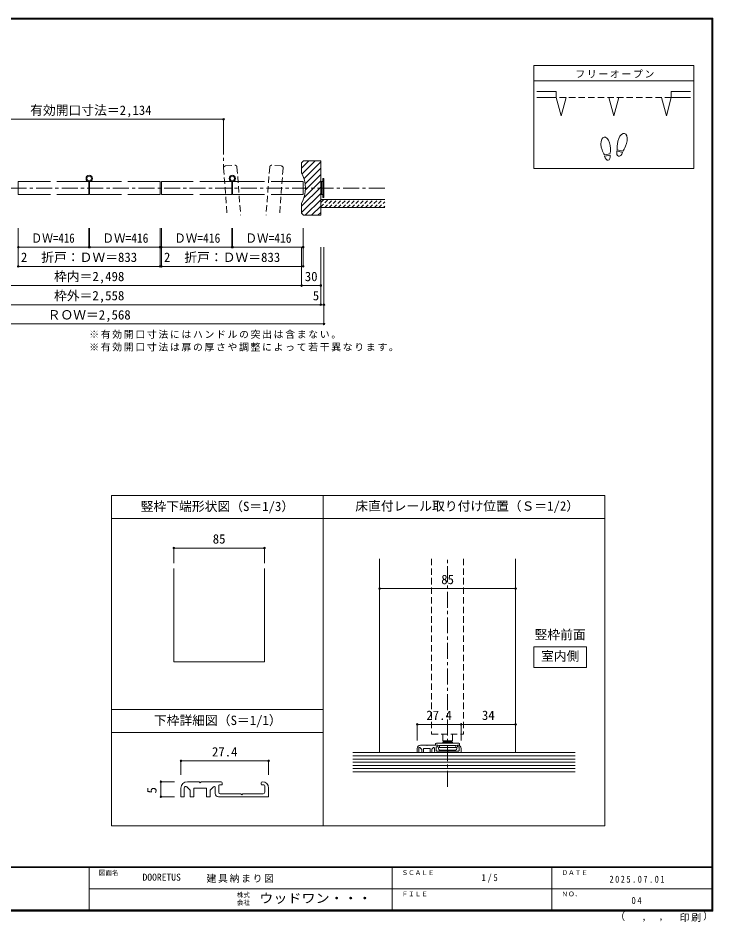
# Model space of a CAD drawing. Units: millimetres, scale not verified, with parts at other scales. Extents: x -973 to 977, y -718 to 696.
# Drawn here: x -110 to 977, y -718 to 696 of the extents above; entities that cross this region are included whole.
import ezdxf
from ezdxf.enums import TextEntityAlignment as Align

# ---------------------------------------------------------------- set-up
doc = ezdxf.new("R2010")
doc.units = ezdxf.units.MM
doc.header["$LTSCALE"] = 5
doc.header["$PDMODE"] = 32
doc.header["$PDSIZE"] = 2.5
for name, pattern in [('CHAIN1', [8, 5, -1, 1, -1]), ('DASHED1', [1.8, 1.2, -0.6]), ('DASHED2', [3, 2, -1])]:
    doc.linetypes.add(name, pattern=pattern)
for name, color, linetype, lineweight in [('0-0_補助線', 7, 'Continuous', 9), ('0-1_通り芯', 4, 'CHAIN1', 9), ('0-3_仕上げ', 2, 'Continuous', 9), ('0-4_枠', 7, 'Continuous', 9), ('0-6_扉', 6, 'Continuous', 9), ('0-7_金物', 7, 'Continuous', 9), ('0-A_文字', 7, 'Continuous', 9), ('0-B_寸法', 7, 'Continuous', 9), ('0-C_ハッチ', 4, 'DASHED1', 9), ('1-1_通り芯', 4, 'CHAIN1', 9), ('1-3_仕上げ', 7, 'Continuous', 9), ('1-4_枠', 7, 'Continuous', 9), ('1-6_扉', 7, 'DASHED2', 9), ('1-A_文字', 7, 'Continuous', 9), ('1-B_寸法', 7, 'Continuous', 9), ('F-1_枠', 6, 'Continuous', 9)]:
    doc.layers.add(name, color=color, linetype=linetype, lineweight=lineweight)
doc.layers.add('F-0_補助線', color=7, linetype='Continuous')
doc.layers.add('F-A_文字', color=7, linetype='Continuous')
doc.styles.add('ＭＳ ゴシック', font='')
doc.styles.get('ＭＳ ゴシック').set_extended_font_data('MS Gothic')

msp = doc.modelspace()

# ---------------------------------------------------------------- linework, layer by layer
at = {"layer": '0-0_補助線', "color": 3}
for p, q in [((696.639, 621.667), (696.639, 460.667)), ((946.639, 621.667), (696.639, 621.667)), ((946.639, 621.667), (946.639, 460.667)), ((946.639, 597.667), (696.639, 597.667)), ((815.664, 483.378), (807.018, 481.853)), ((816.029, 481.31), (807.383, 479.785)), ((835.132, 485.706), (826.651, 487.978)), ((835.675, 487.735), (827.195, 490.007)), ((946.639, 460.667), (696.639, 460.667)), ((36.653, -50.984), (367.598, -50.984)), ((36.653, -50.984), (36.653, -567.5)), ((36.653, -86.984), (367.598, -86.984)), ((275.595, -165.261), (275.595, -311.143)), ((36.653, -385.648), (367.598, -385.648)), ((36.653, -421.648), (367.598, -421.648))]:
    msp.add_line(p, q, dxfattribs=at)
at = {"layer": '0-0_補助線', "color": 2}
for p, q in [((731.639, 580.751), (701.639, 580.751)), ((731.639, 580.751), (731.639, 571.751)), ((911.639, 580.751), (911.639, 571.751)), ((911.639, 580.751), (941.639, 580.751)), ((731.639, 571.751), (701.639, 571.751)), ((731.639, 571.751), (739.404, 542.773)), ((747.168, 571.751), (739.404, 542.773)), ((813.875, 571.751), (821.639, 542.773)), ((829.404, 571.751), (821.639, 542.773)), ((896.11, 571.751), (903.875, 542.773)), ((911.639, 571.751), (903.875, 542.773)), ((911.639, 571.751), (941.639, 571.751))]:
    msp.add_line(p, q, dxfattribs=at)
at = {"layer": '0-0_補助線', "linetype": 'DASHED2'}
msp.add_line((911.639, 571.751), (731.639, 571.751), dxfattribs=at)
at = {"layer": '0-0_補助線', "color": 4}
for p, q in [((133.928, -133.004), (275.595, -133.004)), ((133.928, -133.004), (133.928, -156.927)), ((275.595, -133.004), (275.595, -156.927)), ((145.041, -465.963), (282.041, -465.963)), ((145.041, -465.963), (145.041, -488.017)), ((282.041, -465.963), (282.041, -488.017)), ((113.766, -498.546), (113.766, -522.046)), ((113.766, -498.546), (135.06, -498.546)), ((113.766, -522.046), (135.06, -522.046))]:
    msp.add_line(p, q, dxfattribs=at)
at = {"layer": '0-0_補助線'}
for p, q in [((544.427, -438.227), (569.427, -438.227)), ((554.427, -424.329), (554.427, -434.426)), ((554.427, -434.426), (569.427, -434.426)), ((557.552, -434.977), (554.427, -434.426)), ((555.677, -435.727), (554.427, -436.977)), ((554.427, -438.227), (554.427, -436.977)), ((569.427, -436.977), (554.427, -436.977)), ((555.677, -435.727), (568.177, -435.727)), ((557.552, -434.977), (566.302, -434.977)), ((557.552, -434.977), (557.552, -435.727)), ((566.302, -434.977), (569.427, -434.426)), ((566.302, -434.977), (566.302, -435.727)), ((569.427, -436.977), (568.177, -435.727)), ((569.427, -434.426), (569.427, -424.329)), ((569.427, -436.977), (569.427, -438.227)), ((569.427, -438.227), (579.427, -438.227)), ((543.177, -441.227), (543.177, -439.477)), ((543.177, -441.227), (545.354, -441.227)), ((545.354, -441.227), (548.98, -441.801)), ((548.98, -441.801), (549.302, -441.852)), ((549.302, -444.727), (549.302, -441.852)), ((549.302, -441.878), (574.552, -441.878)), ((549.302, -445.227), (574.552, -445.227)), ((549.427, -448.977), (574.427, -448.977)), ((574.552, -441.852), (574.552, -444.727)), ((577.177, -442.079), (577.177, -443.329)), ((580.677, -439.477), (580.677, -441.227)), ((145.041, -522.046), (145.041, -508.546)), ((150.041, -522.046), (150.041, -508.331)), ((155.041, -498.546), (173.541, -498.546)), ((165.541, -508.546), (184.541, -508.546)), ((175.041, -500.046), (173.541, -498.546)), ((175.041, -500.046), (176.541, -498.546)), ((208.041, -498.546), (176.541, -498.546)), ((190.981, -511.357), (195.981, -506.357)), ((198.541, -507.417), (198.541, -517.046)), ((204.041, -505.046), (204.041, -515.046)), ((208.541, -503.546), (205.541, -503.546)), ((209.541, -500.046), (209.541, -502.546)), ((270.541, -500.046), (270.541, -502.546)), ((271.541, -503.546), (274.541, -503.546)), ((276.041, -505.046), (276.041, -515.046)), ((282.041, -508.546), (282.041, -522.046)), ((145.041, -522.046), (150.041, -522.046)), ((159.541, -522.046), (165.041, -522.046)), ((165.041, -522.046), (165.041, -509.046)), ((185.041, -522.046), (185.041, -509.046)), ((185.041, -522.046), (190.541, -522.046)), ((190.541, -522.046), (190.541, -512.417)), ((203.541, -522.046), (282.041, -522.046)), ((206.541, -517.546), (238.541, -517.546)), ((240.041, -519.046), (238.541, -517.546))]:
    msp.add_line(p, q, dxfattribs=at)
at = {"layer": '0-0_補助線', "color": 3}
msp.add_lwpolyline([(133.928, -165.261), (133.928, -311.143), (275.595, -311.143)], dxfattribs=at)
at = {"layer": '0-0_補助線'}
for points in [[(547.427, -446.977), (547.427, -445.227), (548.802, -445.227)], [(548.802, -445.227), (549.302, -445.227), (549.302, -444.727)], [(574.552, -441.852), (578.499, -441.227), (580.677, -441.227)], [(574.552, -444.727), (574.552, -445.227), (575.052, -445.227)], [(575.052, -445.227), (576.427, -445.227), (576.427, -446.977)], [(159.541, -522.046), (159.541, -511.796), (154.309, -506.564)], [(240.041, -519.046), (241.541, -517.546), (273.541, -517.546)]]:
    msp.add_lwpolyline(points, dxfattribs=at)
for centre, radius, start, end in [((544.427, -439.477), 1.25, 90, 180), ((579.427, -439.477), 1.25, 0, 90), ((549.427, -446.977), 2, 180, 270), ((574.427, -446.977), 2, 270, 0), ((155.041, -508.546), 10, 90, 180), ((152.541, -508.331), 2.5, 45, 180), ((165.541, -509.046), 0.5, 90, 180), ((184.541, -509.046), 0.5, 0, 90), ((197.041, -507.417), 1.5, 360, 135), ((205.541, -505.046), 1.5, 90, 180), ((208.041, -500.046), 1.5, 360, 90), ((208.541, -502.546), 1, 270, 360), ((272.041, -500.046), 1.5, 90, 180), ((271.541, -502.546), 1, 180, 270), ((272.041, -508.546), 10, 360, 90), ((274.541, -505.046), 1.5, 0, 90), ((192.041, -512.417), 1.5, 135, 180), ((203.541, -517.046), 5, 180, 270), ((206.541, -515.046), 2.5, 180, 270), ((273.541, -515.046), 2.5, 270, 0)]:
    msp.add_arc(centre, radius, start, end, dxfattribs=at)
at = {"layer": '0-0_補助線', "color": 3}
for centre, major_axis, ratio, start_param, end_param in [((809.003, 495.877), (-2.445, 13.867), 0.5, 4.34059143, 8.22577918), ((834.92, 501.878), (3.644, 13.601), 0.5, 4.34059143, 8.22577918), ((834.816, 501.489), (4.416, 16.48), 0.4, 1.85063327, 2.44287679), ((834.816, 501.489), (4.416, 16.48), 0.4, 3.84030852, 4.43255203), ((809.073, 495.481), (-2.963, 16.802), 0.4, 1.85063327, 2.44287679), ((811.706, 480.548), (-1.27, 7.205), 0.6, 1.57079633, 4.71238898), ((809.073, 495.481), (-2.963, 16.802), 0.4, 3.84030852, 4.43255203), ((830.892, 486.842), (1.894, 7.067), 0.6, 1.57079633, 4.71238898)]:
    msp.add_ellipse(centre, major_axis=major_axis, ratio=ratio, start_param=start_param, end_param=end_param, dxfattribs=at)
at = {"layer": '0-0_補助線'}
for p in [(133.928, -133.004), (275.595, -133.004), (145.041, -465.963), (282.041, -465.963), (113.766, -498.546), (113.766, -522.046)]:
    msp.add_point(p, dxfattribs=at)
at = {"layer": '0-1_通り芯'}
for p, q in [((211.653, 507.5), (211.653, 461.264)), ((463.653, 430), (-460.347, 430))]:
    msp.add_line(p, q, dxfattribs=at)
at = {"layer": '0-3_仕上げ'}
for p, q in [((363.653, 412), (463.653, 412)), ((363.653, 399.5), (463.653, 399.5))]:
    msp.add_line(p, q, dxfattribs=at)
at = {"layer": '0-4_枠', "color": 3}
for p, q in [((336.653, 472.5), (333.653, 469.5)), ((333.653, 454), (333.653, 469.5)), ((336.653, 472.5), (363.653, 472.5)), ((363.653, 387.5), (363.653, 472.5)), ((333.653, 390.5), (333.653, 406))]:
    msp.add_line(p, q, dxfattribs=at)
msp.add_lwpolyline([(333.653, 390.5), (336.653, 387.5), (363.653, 387.5)], dxfattribs=at)
msp.add_arc((288.653, 430), 51, 331.92751, 28.07249, dxfattribs=at)
at = {"layer": '0-6_扉', "color": 2, "linetype": 'DASHED2'}
for p, q in [((211.653, 461.264), (217.259, 387.5)), ((214.417, 464.483), (229.374, 465.619)), ((232.593, 462.855), (238.32, 387.5)), ((283.814, 462.855), (278.088, 387.5)), ((301.99, 464.483), (287.033, 465.619)), ((304.754, 461.264), (299.148, 387.5))]:
    msp.add_line(p, q, dxfattribs=at)
at = {"layer": '0-6_扉'}
for p, q in [((-58.847, 440), (-109.18, 440)), ((-109.18, 440), (-109.18, 420)), ((1.153, 440), (-48.847, 440)), ((1.153, 440), (1.153, 420)), ((2.153, 440), (52.153, 440)), ((2.153, 440), (2.153, 420)), ((62.153, 440), (112.486, 440)), ((112.486, 440), (112.486, 420)), ((114.486, 440), (164.403, 440)), ((114.486, 440), (114.486, 420)), ((174.403, 440), (224.82, 440)), ((224.82, 440), (224.82, 420)), ((225.82, 440), (275.903, 440)), ((225.82, 440), (225.82, 420)), ((285.903, 440), (336.153, 440)), ((336.153, 440), (336.153, 420)), ((-58.847, 420), (-109.18, 420)), ((1.153, 420), (-48.847, 420)), ((2.153, 420), (52.153, 420)), ((62.153, 420), (112.486, 420)), ((114.486, 420), (164.403, 420)), ((174.403, 420), (224.82, 420)), ((225.82, 420), (275.903, 420)), ((285.903, 420), (336.153, 420))]:
    msp.add_line(p, q, dxfattribs=at)
at = {"layer": '0-6_扉', "color": 2, "linetype": 'DASHED2'}
for centre, start, end in [((214.644, 461.491), 94.34602, 184.34602), ((229.601, 462.628), 4.34602, 94.34602), ((286.806, 462.628), 85.65398, 175.65398), ((301.763, 461.491), 355.65398, 85.65398)]:
    msp.add_arc(centre, 3, start, end, dxfattribs=at)
at = {"layer": '0-7_金物'}
for p, q in [((364.653, 439), (363.653, 439)), ((366.653, 440), (364.653, 440)), ((364.653, 420), (364.653, 440)), ((366.653, 415), (366.653, 445)), ((368.653, 445), (366.653, 445)), ((368.653, 415), (368.653, 445)), ((364.653, 421), (363.653, 421)), ((366.653, 420), (364.653, 420)), ((368.653, 415), (366.653, 415))]:
    msp.add_line(p, q, dxfattribs=at)
for centre, radius in [((1.653, 445), 5), ((1.653, 445), 3.5), ((225.32, 445), 5), ((225.32, 445), 3.5)]:
    msp.add_circle(centre, radius, dxfattribs=at)
at = {"layer": '0-A_文字', "color": 3}
for p, q in [((367.598, -50.984), (807.598, -50.984)), ((367.598, -567.5), (367.598, -50.984)), ((807.598, -50.984), (807.598, -567.5)), ((367.598, -86.984), (807.598, -86.984)), ((36.653, -567.5), (807.598, -567.5))]:
    msp.add_line(p, q, dxfattribs=at)
at = {"layer": '0-B_寸法', "color": 4}
for p, q in [((-208.347, 537.5), (211.653, 537.5)), ((211.653, 537.5), (211.653, 507.5)), ((-109.18, 337.5), (-109.18, 367.5)), ((1.153, 337.5), (1.153, 367.5)), ((2.153, 337.5), (2.153, 367.5)), ((112.486, 337.5), (112.486, 367.5)), ((114.486, 337.5), (114.486, 367.5)), ((224.82, 337.5), (224.82, 367.5)), ((225.82, 337.5), (225.82, 367.5)), ((336.153, 337.5), (336.153, 367.5)), ((-109.18, 337.5), (1.153, 337.5)), ((-109.18, 307.5), (-109.18, 337.5)), ((2.153, 337.5), (112.486, 337.5)), ((112.486, 307.5), (112.486, 337.5)), ((114.486, 337.5), (224.82, 337.5)), ((114.486, 307.5), (114.486, 337.5)), ((225.82, 337.5), (336.153, 337.5)), ((333.653, 277.5), (333.653, 337.5)), ((336.153, 307.5), (336.153, 337.5)), ((363.653, 247.488), (363.653, 337.5)), ((368.653, 247.488), (368.653, 337.488)), ((-111.18, 307.5), (-109.18, 307.5)), ((-109.18, 307.5), (112.486, 307.5)), ((112.486, 307.5), (114.486, 307.5)), ((114.486, 307.5), (336.153, 307.5)), ((-330.347, 277.5), (333.653, 277.5)), ((333.653, 277.5), (363.653, 277.5)), ((-360.347, 247.5), (363.653, 247.5)), ((363.653, 247.488), (368.653, 247.488)), ((368.653, 217.488), (368.653, 247.488)), ((-365.347, 217.488), (368.653, 217.488))]:
    msp.add_line(p, q, dxfattribs=at)
at = {"layer": '0-B_寸法'}
for p in [(211.653, 537.5), (-109.18, 337.5), (1.153, 337.5), (2.153, 337.5), (112.486, 337.5), (114.486, 337.5), (224.82, 337.5), (225.82, 337.5), (336.153, 337.5), (-109.18, 307.5), (112.486, 307.5), (114.486, 307.5), (336.153, 307.5), (333.653, 277.5), (363.653, 277.5), (363.653, 247.5), (363.653, 247.488), (368.653, 247.488), (368.653, 217.488)]:
    msp.add_point(p, dxfattribs=at)
at = {"layer": '0-C_ハッチ', "linetype": 'Continuous'}
for p, q in [((333.653, 460.981), (345.172, 472.5)), ((334.634, 452.062), (355.071, 472.5)), ((337.415, 444.944), (363.653, 471.182)), ((339.194, 436.824), (363.653, 461.283)), ((337.497, 415.327), (363.653, 441.484)), ((339.582, 427.312), (363.653, 451.383)), ((333.653, 401.584), (363.653, 431.584)), ((333.653, 391.685), (363.653, 421.685)), ((339.368, 387.5), (363.653, 411.785)), ((349.267, 387.5), (363.653, 401.886)), ((359.167, 387.5), (363.653, 391.986))]:
    msp.add_line(p, q, dxfattribs=at)
at = {"layer": '0-C_ハッチ'}
for p, q in [((363.653, 400.498), (375.155, 412)), ((363.653, 407.569), (368.084, 412)), ((369.726, 399.5), (382.226, 412)), ((376.797, 399.5), (389.297, 412)), ((383.868, 399.5), (396.368, 412)), ((390.939, 399.5), (403.439, 412)), ((398.01, 399.5), (410.51, 412)), ((405.081, 399.5), (417.581, 412)), ((412.152, 399.5), (424.652, 412)), ((419.223, 399.5), (431.723, 412)), ((426.294, 399.5), (438.794, 412)), ((433.365, 399.5), (445.865, 412)), ((440.437, 399.5), (452.937, 412)), ((447.508, 399.5), (460.008, 412)), ((454.579, 399.5), (463.653, 408.574)), ((461.65, 399.5), (463.653, 401.503))]:
    msp.add_line(p, q, dxfattribs=at)
at = {"layer": '1-1_通り芯'}
msp.add_line((561.927, -506.451), (561.927, -149.829), dxfattribs=at)
at = {"layer": '1-3_仕上げ', "color": 2}
for p, q in [((761.348, -453.079), (413.848, -453.079)), ((413.848, -483.079), (761.348, -483.079))]:
    msp.add_line(p, q, dxfattribs=at)
at = {"layer": '1-3_仕上げ'}
for p, q in [((413.848, -458.079), (761.348, -458.079)), ((413.848, -463.079), (761.348, -463.079)), ((413.848, -468.079), (761.348, -468.079)), ((413.848, -473.079), (761.348, -473.079)), ((413.848, -478.079), (761.348, -478.079))]:
    msp.add_line(p, q, dxfattribs=at)
at = {"layer": '1-4_枠', "color": 3}
for p, q in [((455.677, -453.079), (455.677, -149.829)), ((668.177, -453.079), (668.177, -149.829))]:
    msp.add_line(p, q, dxfattribs=at)
at = {"layer": '1-4_枠'}
for p, q in [((514.427, -453.079), (514.427, -446.329)), ((516.927, -453.079), (516.927, -446.222)), ((519.427, -441.329), (528.677, -441.329)), ((524.427, -453.079), (524.427, -446.579)), ((524.677, -446.329), (534.177, -446.329)), ((529.427, -442.079), (528.677, -441.329)), ((529.427, -442.079), (530.177, -441.329)), ((545.927, -441.329), (530.177, -441.329)), ((534.427, -453.079), (534.427, -446.579)), ((537.177, -453.079), (537.177, -448.265)), ((537.396, -447.735), (539.896, -445.235)), ((541.177, -445.765), (541.177, -450.579)), ((543.927, -444.579), (543.927, -449.579)), ((546.177, -443.829), (544.677, -443.829)), ((545.177, -450.829), (561.177, -450.829)), ((546.677, -442.079), (546.677, -443.329)), ((561.927, -451.579), (561.177, -450.829)), ((577.177, -442.079), (577.177, -443.329)), ((577.677, -443.829), (579.177, -443.829)), ((579.927, -444.579), (579.927, -449.579)), ((582.927, -446.329), (582.927, -453.079)), ((514.427, -453.079), (516.927, -453.079)), ((521.677, -453.079), (524.427, -453.079)), ((534.427, -453.079), (537.177, -453.079)), ((543.677, -453.079), (582.927, -453.079))]:
    msp.add_line(p, q, dxfattribs=at)
for points in [[(521.677, -453.079), (521.677, -447.954), (519.061, -445.338)], [(561.927, -451.579), (562.677, -450.829), (578.677, -450.829)]]:
    msp.add_lwpolyline(points, dxfattribs=at)
for centre, radius, start, end in [((519.427, -446.329), 5, 90, 180), ((518.177, -446.222), 1.25, 45, 180), ((524.677, -446.579), 0.25, 90, 180), ((534.177, -446.579), 0.25, 0, 90), ((537.927, -448.265), 0.75, 135, 180), ((540.427, -445.765), 0.75, 360, 135), ((543.677, -450.579), 2.5, 180, 270), ((544.677, -444.579), 0.75, 90, 180), ((545.177, -449.579), 1.25, 180, 270), ((545.927, -442.079), 0.75, 360, 90), ((546.177, -443.329), 0.5, 270, 360), ((577.927, -442.079), 0.75, 90, 180), ((577.677, -443.329), 0.5, 180, 270), ((577.927, -446.329), 5, 360, 90), ((578.677, -449.579), 1.25, 270, 0), ((579.177, -444.579), 0.75, 0, 90)]:
    msp.add_arc(centre, radius, start, end, dxfattribs=at)
at = {"layer": '1-6_扉'}
msp.add_line((586.927, -149.829), (586.927, -424.329), dxfattribs=at)
msp.add_lwpolyline([(536.927, -149.829), (536.927, -424.329), (586.927, -424.329)], dxfattribs=at)
at = {"layer": '1-A_文字'}
msp.add_lwpolyline([(696.591, -287.523), (779.184, -287.523), (779.184, -319.903), (696.591, -319.903)], close=True, dxfattribs=at)
at = {"layer": '1-B_寸法', "color": 4}
for p, q in [((455.677, -196.441), (668.177, -196.441)), ((514.427, -408.829), (582.927, -408.829)), ((514.427, -408.829), (514.427, -433.829)), ((582.927, -408.829), (582.927, -433.829)), ((582.927, -408.829), (668.177, -408.829)), ((668.177, -408.829), (668.177, -433.829))]:
    msp.add_line(p, q, dxfattribs=at)
at = {"layer": '1-B_寸法'}
for p in [(455.677, -196.441), (668.177, -196.441), (514.427, -408.829), (582.927, -408.829), (668.177, -408.829)]:
    msp.add_point(p, dxfattribs=at)
at = {"layer": 'F-1_枠'}
for p, q in [((-973.347, 695.833), (976.653, 695.833)), ((-973.347, 695), (976.653, 695)), ((-973.347, 694.167), (976.653, 694.167)), ((974.986, 695.833), (974.986, -700.833)), ((975.82, 695.833), (975.82, -700.833)), ((976.653, 695.833), (976.653, -700.833)), ((976.653, -631.667), (-973.347, -631.667)), ((976.653, -632.5), (-973.347, -632.5)), ((1.653, -632.5), (1.653, -699.167)), ((474.986, -632.5), (474.986, -699.167)), ((724.986, -632.5), (724.986, -699.167)), ((1.653, -665.833), (974.986, -665.834)), ((976.653, -699.167), (-973.347, -699.167)), ((976.653, -700), (-973.347, -700)), ((976.653, -700.833), (-973.347, -700.833))]:
    msp.add_line(p, q, dxfattribs=at)

# ---------------------------------------------------------------- texts
at = {"layer": '0-0_補助線', "style": 'ＭＳ ゴシック'}
for s, p in [('竪枠下端形状図（S＝1/3）', (82.125, -79.611)), ('85', (194.761, -130.504)), ('下枠詳細図（S＝1/1）', (102.672, -414.275)), ('27.4', (193.541, -463.463))]:
    msp.add_text(s, height=14.66, dxfattribs=at).set_placement(p, align=Align.BOTTOM_LEFT)
msp.add_text('5', height=14.66, rotation=90, dxfattribs=at).set_placement((111.266, -516.874), align=Align.BOTTOM_LEFT)
at = {"layer": '0-0_補助線', "insert": (761.639, 602.167), "char_height": 11, "attachment_point": 7, "style": 'ＭＳ ゴシック'}
msp.add_mtext('\\T1.17;フリーオープン', dxfattribs=at)
at = {"layer": '0-A_文字', "style": 'ＭＳ ゴシック'}
msp.add_text('床直付レール取り付け位置（Ｓ＝1/2）', height=14.66, dxfattribs=at).set_placement((417.598, -79.074), align=Align.BOTTOM_LEFT)
at = {"layer": '0-A_文字', "char_height": 11, "attachment_point": 7, "style": 'ＭＳ ゴシック'}
for s, insert in [('\\T1.17;※有効開口寸法にはハンドルの突出は含まない。', (1.653, 194.27)), ('\\T1.17;※有効開口寸法は扉の厚さや調整によって若干異なります。', (1.653, 174.27))]:
    msp.add_mtext(s, dxfattribs=dict(at, insert=insert))
at = {"layer": '0-B_寸法', "style": 'ＭＳ ゴシック'}
for s, p in [('有効開口寸法＝2,134', (-90.697, 540)), ('2', (-105.18, 310)), ('折戸：ＤＷ＝833', (-73.347, 310)), ('2', (118.486, 310)), ('折戸：ＤＷ＝833', (150.32, 310)), ('枠内＝2,498', (-53.347, 280)), ('30', (338.653, 280)), ('枠外＝2,558', (-53.347, 250)), ('5', (351.153, 249.988)), ('ＲＯＷ＝2,568', (-63.347, 219.988))]:
    msp.add_text(s, height=14.66, dxfattribs=at).set_placement(p, align=Align.BOTTOM_LEFT)
for width, p in [(0.85, (-89.014, 340)), (0.9, (22.32, 340)), (0.9, (134.653, 340)), (0.9, (245.986, 340))]:
    msp.add_text('ＤＷ=416', height=14.66, dxfattribs=dict(at, width=width)).set_placement(p, align=Align.BOTTOM_LEFT)
at = {"layer": '1-A_文字', "style": 'ＭＳ ゴシック'}
for s, p in [('竪枠前面', (697.887, -280.161)), ('室内側', (707.887, -313.713))]:
    msp.add_text(s, height=14.66, dxfattribs=at).set_placement(p, align=Align.BOTTOM_LEFT)
at = {"layer": '1-B_寸法', "style": 'ＭＳ ゴシック'}
for s, p in [('85', (551.927, -193.941)), ('27.4', (528.677, -406.329)), ('34', (615.552, -406.329))]:
    msp.add_text(s, height=14.66, dxfattribs=at).set_placement(p, align=Align.BOTTOM_LEFT)
at = {"layer": 'F-0_補助線', "style": 'ＭＳ ゴシック'}
msp.add_text('DOORETUS', height=11, dxfattribs=at).set_placement((84.986, -656.667), align=Align.BOTTOM_LEFT)
at = {"layer": 'F-0_補助線', "insert": (184.986, -656.667), "char_height": 11, "attachment_point": 7, "style": 'ＭＳ ゴシック'}
msp.add_mtext('\\T1.17;建具納まり図', dxfattribs=at)
at = {"layer": 'F-A_文字', "style": 'ＭＳ ゴシック'}
for s, height, p in [('図面名', 7.331, (16.653, -646.667)), ('ＳＣＡＬＥ', 7.331, (489.986, -646.667)), ('ＤＡＴＥ', 7.331, (739.986, -646.667)), ('株式', 7.331, (232.486, -681.5)), ('ＦＩＬＥ', 7.331, (489.986, -680)), ('ＮＯ．', 7.331, (739.986, -680.001)), ('会社', 7.331, (232.486, -693.5)), ('（', 11, (823.992, -718.052)), ('）', 11, (961.387, -717.355)), (',', 11, (865.199, -718.052)), (',', 11, (891.686, -717.588))]:
    msp.add_text(s, height=height, dxfattribs=at).set_placement(p, align=Align.BOTTOM_LEFT)
at = {"layer": 'F-A_文字', "style": 'ＭＳ ゴシック', "width": 1.1}
msp.add_text('ウッドワン・・・', height=14.66, dxfattribs=at).set_placement((267.486, -692.5), align=Align.BOTTOM_LEFT)
at = {"layer": 'F-A_文字', "char_height": 11, "attachment_point": 7, "style": 'ＭＳ ゴシック'}
for s, insert in [('\\T1.38;\\W0.9;1/5', (614.986, -656.667)), ('\\T1.39;\\W0.85;2025.07.01', (814.986, -656.667)), ('\\T1.36;\\W0.9;04', (849.361, -690.001)), ('\\T1.17;印刷', (924.678, -717.82))]:
    msp.add_mtext(s, dxfattribs=dict(at, insert=insert))

doc.saveas('drawing.dxf')
